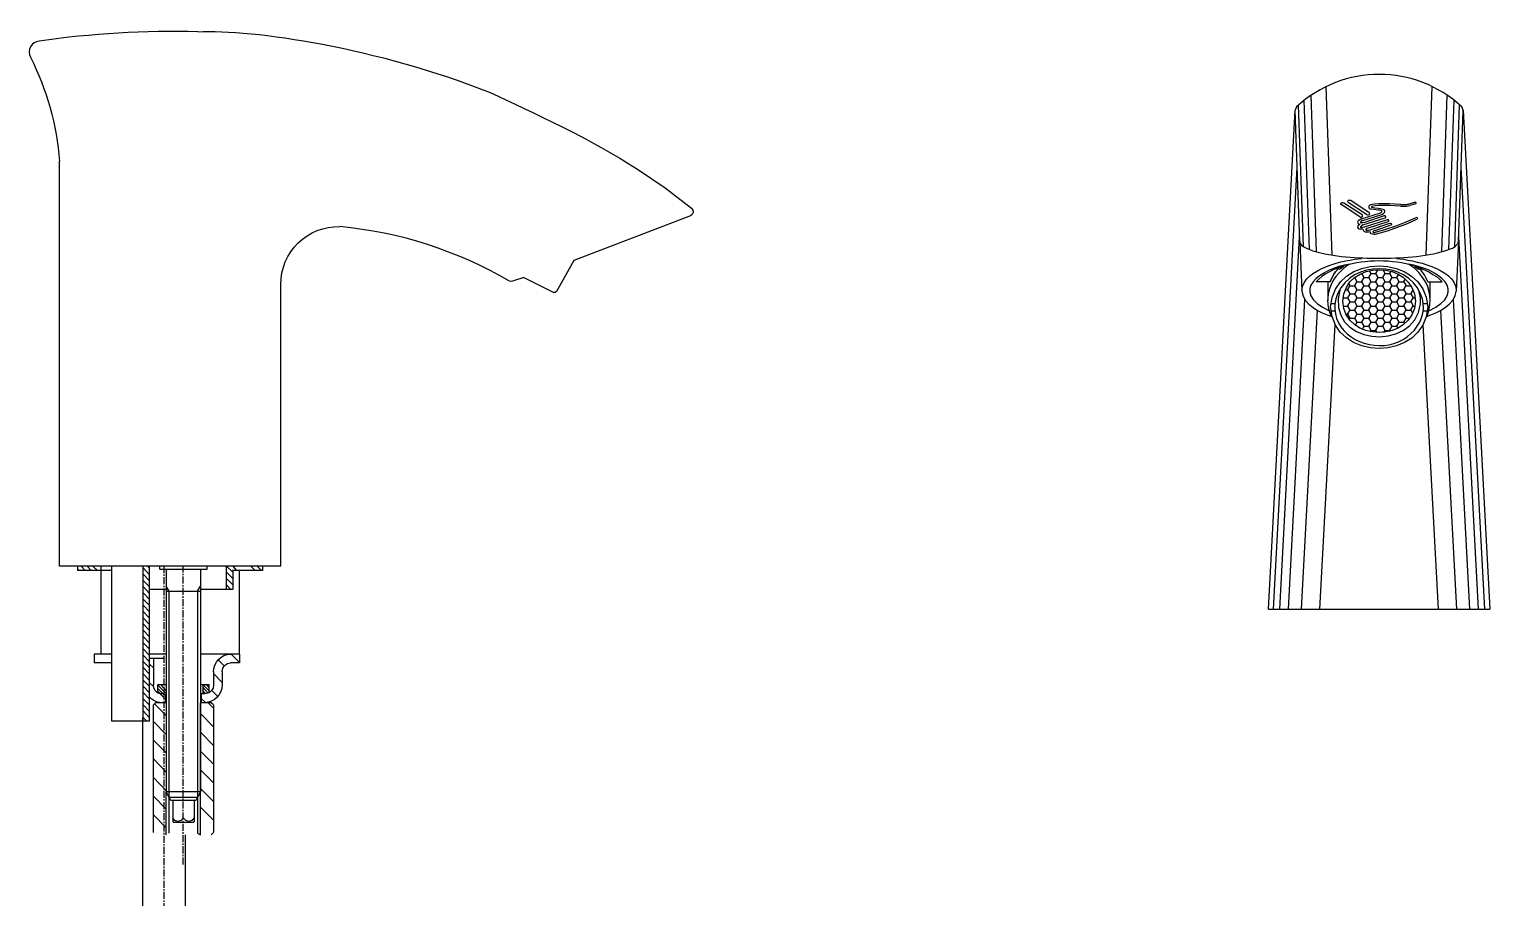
# Model space of a CAD drawing. Header units: millimetres. Extents: x 3162 to 221128, y -144913 to 11496.
# Drawn here: x 181881.4 to 182277.5, y -21567.8 to -21332.2 of the extents above; entities that cross this region are included whole.
import ezdxf

# ---------------------------------------------------------------- set-up
doc = ezdxf.new("R2010")
doc.units = ezdxf.units.MM
doc.header["$LTSCALE"] = 10
doc.linetypes.add('CENTER', pattern=[50.8, 31.75, -6.35, 6.35, -6.35])
doc.layers.add('3', color=94, linetype='Continuous')

# ---------------------------------------------------------------- blocks, each defined once
blk = doc.blocks.new('longtou01')
h = blk.add_hatch()
h.set_pattern_fill('HONEY', color=8, scale=0.8, style=0)
h.set_pattern_definition([(0, (-9.8038, 75.0199), (1.905, 1.09985), [1.27, -2.54]), (120, (-9.8038, 75.0199), (-1.905, 1.099852), [1.27, -2.54]), (60, (-9.8038, 75.0199), (2e-07, 2.199704), [-2.54, 1.27])])
edge = h.paths.add_edge_path()
edge.add_arc((0.6, 84.35), 9.37, 265.0064, 346.2072)
edge.add_arc((1.46, 83.39), 8.33, 351.242, 431.5051)
edge.add_arc((0.01, 80.89), 11.17, 68.4999, 132.1073)
edge.add_arc((-1.81, 83.5), 8.02, 134.9615, 215.5448)
edge.add_arc((-0.41, 85.15), 10.13, 218.5418, 271.0876)
at = {"color": 8}
for p, q in [((-16.98, 96.87), (-18.45, 139.34)), ((-12.74, 96), (-14.33, 141.72)), ((12.74, 96), (14.33, 141.72)), ((16.98, 96.87), (18.45, 139.34)), ((-21.55, 99.68), (-22.78, 135.23)), ((-20.49, 98.21), (-21.83, 136.72)), ((-18.9, 97.54), (-20.3, 137.99)), ((18.9, 97.54), (20.3, 137.99)), ((20.49, 98.21), (21.83, 136.72)), ((-28.64, 0), (-22.25, 119.81)), ((28.64, 0), (22.25, 119.81)), ((-5.27, 106.4), (-10.34, 109.72)), ((-3.42, 106.98), (-8.39, 110.3)), ((-4.78, 105.82), (0.39, 107.47)), ((-4.39, 105.33), (0.68, 106.98)), ((5.75, 109.23), (7.41, 109.23)), ((5.85, 109.72), (7.31, 109.72)), ((9.56, 110.3), (7.99, 109.82)), ((9.85, 109.91), (8.29, 109.43)), ((-4.39, 102.98), (-4.98, 102.98)), ((0, 103.87), (0, 103.77)), ((-26.98, 0), (-21.59, 100.91)), ((-21.55, 99.58), (-20.97, 86.21)), ((21.55, 99.58), (20.87, 86.21)), ((26.98, 0), (21.59, 100.91)), ((-11.12, 92.26), (-10.54, 92.26)), ((-11.12, 92.26), (-10.54, 92.26)), ((11.12, 92.26), (10.44, 92.26)), ((10.44, 92.26), (11.12, 92.26)), ((-13.27, 88.75), (-17.07, 88.75)), ((13.17, 88.75), (17.06, 88.75)), ((13.17, 88.75), (13.84, 88.75)), ((13.84, 83.87), (13.84, 88.75)), ((-24.59, 0), (-20.12, 83.93)), ((24.59, 0), (20.12, 83.93)), ((-21.05, 0), (-16.73, 81.01)), ((-13.17, 82.89), (-12, 82.89)), ((-13.17, 80.85), (-12, 80.85)), ((11.9, 82.89), (13.07, 82.89)), ((11.9, 80.85), (13.07, 80.85)), ((21.05, 0), (16.73, 81.01)), ((-16.08, 0), (-11.96, 77.19)), ((16.08, 0), (11.96, 77.19))]:
    blk.add_line(p, q, dxfattribs=at)
for p, q in [((-30, 0), (-22.78, 135.32)), ((-22.39, 136.2), (-22.78, 135.32)), ((22.77, 135.32), (22.38, 136.2)), ((22.77, 135.32), (30, 0)), ((-30, 0), (30, 0))]:
    blk.add_line(p, q)
for points in [[(-4.58, 106.89), (-9.56, 110.11), (-9.76, 110.21), (-10.14, 110.21), (-10.34, 110.11), (-10.44, 110.01), (-10.44, 109.82), (-10.34, 109.72)], [(-2.74, 107.47), (-7.71, 110.79), (-8.39, 110.79), (-8.49, 110.6), (-8.58, 110.49), (-8.49, 110.4), (-8.39, 110.3)], [(-0.2, 109.91), (-1.27, 109.82), (-2.34, 109.63), (-2.53, 109.52), (-2.82, 109.23), (-2.82, 108.84), (-2.53, 108.54), (-2.24, 108.45)], [(-0.39, 108.16), (-1.37, 108.35), (-2.24, 108.45)], [(-0.1, 109.43), (-1.07, 109.33), (-2.05, 109.14), (-2.05, 108.93), (-1.95, 108.93)], [(-0.29, 108.65), (-1.17, 108.74), (-1.95, 108.93)], [(0.39, 107.47), (0.58, 107.57), (0.77, 107.77), (0.77, 107.86), (0.68, 107.96), (0.2, 108.16), (-0.39, 108.16)], [(1.07, 108.35), (0.39, 108.54), (-0.29, 108.65)], [(5.85, 109.72), (2.82, 109.91), (-0.2, 109.91)], [(5.75, 109.23), (2.82, 109.43), (-0.1, 109.43)], [(0.68, 106.98), (1.17, 107.28), (1.46, 107.57)], [(1.46, 107.57), (1.56, 107.77), (1.56, 107.96), (1.36, 108.26), (1.07, 108.35)], [(7.31, 109.72), (7.6, 109.72), (7.7, 109.82), (7.99, 109.82)], [(7.41, 109.23), (7.9, 109.33), (8.29, 109.43)], [(9.85, 109.91), (10.04, 110.01), (10.04, 110.21), (9.75, 110.4), (9.56, 110.3)], [(-4.78, 105.82), (-5.27, 105.52), (-5.66, 105.24), (-5.85, 104.93), (-5.76, 104.75), (-5.66, 104.45), (-5.27, 104.26)], [(-5.27, 104.26), (-5.46, 104.26), (-5.46, 104.16), (-5.56, 104.16), (-5.56, 104.06), (-5.66, 104.06), (-5.66, 103.96), (-5.76, 103.96)], [(-5.27, 106.4), (-5.17, 106.31), (-4.78, 106.31), (-4.58, 106.4), (-4.39, 106.6), (-4.49, 106.79), (-4.58, 106.89)], [(-4.39, 105.33), (-4.78, 105.24), (-5.07, 104.93)], [(-5.07, 104.93), (-5.07, 104.75), (-4.87, 104.75)], [(-4.39, 104.16), (-4.78, 103.96), (-5.07, 103.67)], [(-5.07, 103.67), (-5.07, 103.47), (-4.87, 103.47)], [(-4, 104.84), (-4.39, 104.75), (-4.87, 104.75)], [(-4.1, 103.58), (-4.49, 103.47), (-4.87, 103.47)], [(-4.39, 104.16), (1.66, 106.11), (1.85, 106.21), (1.85, 106.4), (1.66, 106.6), (1.36, 106.6), (-4, 104.84)], [(-4.39, 102.98), (-4.29, 102.7), (-4.19, 102.5), (-3.8, 102.31), (-3.42, 102.21)], [(-2.93, 103.38), (2.44, 105.14), (2.63, 105.24), (2.63, 105.42), (2.44, 105.63), (2.14, 105.52), (-4.1, 103.58)], [(-2.93, 103.38), (-3.32, 103.19), (-3.61, 102.98), (-3.61, 102.79), (-3.51, 102.79), (-3.51, 102.7), (-3.42, 102.7)], [(-1.07, 102.7), (3.22, 104.16), (3.41, 104.26), (3.41, 104.35), (3.31, 104.45), (3.12, 104.55), (2.82, 104.55), (-2.53, 102.79)], [(-0.98, 102.21), (1.85, 102.98), (4.58, 103.96), (7.31, 105.03), (9.85, 106.11)], [(-0.68, 101.72), (2.24, 102.6), (7.7, 104.55), (10.24, 105.72)], [(10.24, 105.72), (10.33, 105.82), (10.44, 105.91), (10.44, 106.01), (10.33, 106.11), (10.04, 106.21), (9.85, 106.11)], [(-2.53, 102.79), (-2.93, 102.7), (-3.42, 102.7)], [(-2.44, 102.31), (-2.93, 102.21), (-3.42, 102.21)], [(-2.44, 102.31), (-2.44, 102.01), (-2.15, 101.82), (-1.85, 101.72), (-1.47, 101.63)], [(-1.66, 102.4), (-1.76, 102.31), (-1.56, 102.12), (-1.17, 102.12), (-1.07, 102.21), (-0.98, 102.21)], [(-1.07, 102.7), (-1.47, 102.6), (-1.66, 102.4)], [(-1.47, 101.63), (-1.07, 101.63), (-0.68, 101.72)], [(-13.27, 88.75), (-13.27, 88.84), (-13.17, 88.84), (-13.17, 89.05), (-13.08, 89.05), (-13.08, 89.23), (-12.98, 89.34), (-12.98, 89.43), (-12.87, 89.53), (-12.87, 89.72), (-12.78, 89.72), (-12.78, 89.91), (-12.68, 89.91), (-12.68, 90.12), (-12.58, 90.12), (-12.58, 90.31), (-12.49, 90.31), (-12.49, 90.4), (-12.39, 90.5), (-12.39, 90.61), (-12.29, 90.7), (-12.29, 90.79), (-12.2, 90.79), (-12.2, 90.89), (-12.1, 90.99), (-12, 91.09), (-12, 91.19), (-11.9, 91.29), (-11.8, 91.38), (-11.8, 91.47), (-11.61, 91.68), (-11.61, 91.77), (-11.51, 91.77), (-11.41, 91.87), (-11.41, 91.96), (-11.31, 91.96), (-11.31, 92.07), (-11.22, 92.16), (-11.22, 92.26), (-11.12, 92.26), (-11.8, 92.26)], [(-13.27, 88.75), (-12.87, 89.72), (-12.39, 90.61), (-11.8, 91.47), (-11.12, 92.26)], [(-9.66, 93.04), (-9.76, 93.04), (-9.76, 92.94), (-9.85, 92.94), (-9.85, 92.84), (-9.95, 92.84), (-9.95, 92.75), (-10.05, 92.75), (-10.05, 92.65), (-10.14, 92.65), (-10.14, 92.56), (-10.24, 92.56), (-10.24, 92.45), (-10.34, 92.45), (-10.44, 92.36), (-10.44, 92.26), (-10.54, 92.26)], [(-9.66, 93.04), (-9.76, 92.94), (-9.85, 92.94), (-9.85, 92.84), (-9.95, 92.75), (-10.05, 92.75), (-10.54, 92.26)], [(13.84, 83.68), (13.75, 85.05), (13.46, 86.41), (13.07, 87.77), (12.38, 89.05), (11.61, 90.21), (10.73, 91.29), (9.65, 92.36), (8.38, 93.23), (8.29, 93.23), (8.29, 93.33), (8.19, 93.33), (8.19, 93.43), (8.09, 93.43), (7.99, 93.53)], [(9.65, 93.04), (9.65, 92.94), (9.75, 92.94), (9.85, 92.84), (9.95, 92.84), (9.95, 92.75), (10.04, 92.75), (10.04, 92.65), (10.14, 92.65), (10.14, 92.56), (10.24, 92.56), (10.24, 92.45), (10.33, 92.45), (10.33, 92.36), (10.44, 92.36), (10.44, 92.26)], [(10.44, 92.26), (10.44, 92.36), (10.33, 92.45), (10.24, 92.45), (10.24, 92.56), (10.14, 92.65), (10.04, 92.65), (9.65, 93.04)], [(13.17, 88.75), (12.78, 89.72), (12.29, 90.61), (11.7, 91.47), (11.12, 92.26), (11.7, 92.26)], [(13.17, 88.75), (12.78, 89.72), (12.29, 90.61), (11.7, 91.47), (11.12, 92.26)], [(-13.27, 88.75), (-13.95, 88.75), (-13.95, 83.87)], [(-12.78, 79.1), (-13.27, 80.26), (-13.66, 81.43), (-13.85, 82.61), (-13.95, 83.87)], [(11.22, 82.8), (11.22, 84.36), (10.82, 86.12), (10.53, 86.89)], [(12.78, 79.1), (13.27, 80.26), (13.55, 81.43), (13.75, 82.61), (13.84, 83.87)]]:
    blk.add_lwpolyline(points, dxfattribs=at)
blk.add_open_spline([(22.38, 136.2), (9.86, 147.96), (-9.8, 147.91), (-22.39, 136.2)], degree=3)
for points, knots in [([(-21.55, 99.68), (-21.38, 97.99), (-19.06, 97.76), (-17.95, 97.14), (-12.47, 95.57), (-5.67, 95.06), (0, 95.19), (5.47, 95.06), (12.57, 95.57), (17.85, 97.14), (17.85, 97.14), (19.89, 97.91), (19.89, 97.91), (19.89, 97.91), (20.57, 98.31), (20.57, 98.31), (20.57, 98.31), (21.45, 99.19), (21.45, 99.19), (21.45, 99.19), (21.55, 99.68), (21.55, 99.68), (21.55, 99.68), (22.77, 135.23), (22.77, 135.23)], [0, 0, 0, 0, 1, 1, 1, 2, 2, 2, 3, 3, 3, 4, 4, 4, 5, 5, 5, 6, 6, 6, 7, 7, 7, 8, 8, 8, 8]), ([(-3.42, 106.98), (-2.98, 106.78), (-2.81, 106.85), (-2.53, 107.18), (-2.53, 107.18), (-2.63, 107.37), (-2.63, 107.37), (-2.63, 107.37), (-2.74, 107.47), (-2.74, 107.47)], [0, 0, 0, 0, 1, 1, 1, 2, 2, 2, 3, 3, 3, 3]), ([(13.17, 81.92), (12.24, 96.81), (-12.34, 96.77), (-13.17, 81.92), (-12.48, 66.99), (12.38, 66.93), (13.17, 81.92)], [0, 0, 0, 0, 1, 1, 1, 2, 2, 2, 2]), ([(-8.1, 93.53), (-8.1, 93.53), (-8.1, 93.43), (-8.1, 93.43), (-8.1, 93.43), (-8.2, 93.43), (-8.2, 93.43), (-8.2, 93.43), (-8.29, 93.33), (-8.29, 93.33), (-8.29, 93.33), (-8.39, 93.33), (-8.39, 93.33), (-8.39, 93.33), (-8.39, 93.23), (-8.39, 93.23), (-8.39, 93.23), (-8.49, 93.23), (-8.49, 93.23), (-8.49, 93.23), (-9.66, 92.36), (-9.66, 92.36), (-9.66, 92.36), (-10.73, 91.29), (-10.73, 91.29), (-10.73, 91.29), (-11.71, 90.21), (-11.71, 90.21), (-12.99, 88.6), (-14.01, 85.75), (-13.95, 83.68)], [0, 0, 0, 0, 1, 1, 1, 2, 2, 2, 3, 3, 3, 4, 4, 4, 5, 5, 5, 6, 6, 6, 7, 7, 7, 8, 8, 8, 9, 9, 9, 10, 10, 10, 10]), ([(9.85, 83.48), (9.3, 94.86), (-9.39, 94.92), (-9.85, 83.48), (-9.46, 72.17), (9.38, 72.22), (9.85, 83.48)], [0, 0, 0, 0, 1, 1, 1, 2, 2, 2, 2]), ([(-11.31, 85.53), (-14.37, 77.79), (-7.38, 71.34), (0, 71.49), (7.24, 71.1), (14.47, 78.25), (11.22, 85.53)], [0, 0, 0, 0, 1, 1, 1, 2, 2, 2, 2])]:
    blk.add_open_spline(points, degree=3, knots=knots, dxfattribs=at)
for points in [[(-5.76, 103.96), (-6.1, 103.31), (-5.59, 103.09), (-4.98, 102.98)], [(-20.97, 86.6), (-20.36, 92.44), (-9.15, 94.69), (-4.78, 95.09)], [(4.77, 95.09), (9.04, 94.67), (20.47, 92.44), (20.87, 86.6)], [(-7.9, 93.53), (-15.86, 92.31), (-24.84, 86.21), (-13.46, 80.85)], [(-9.66, 93.04), (-12.11, 92.28), (-15.41, 90.78), (-17.07, 88.75)], [(11.22, 85.53), (7.28, 94.57), (-7.29, 94.54), (-11.31, 85.53)], [(9.65, 93.04), (3.39, 94.83), (-3.39, 94.86), (-9.66, 93.04)], [(13.46, 80.85), (24.67, 86.18), (15.87, 92.28), (7.9, 93.53)], [(9.65, 93.04), (12.16, 92.22), (15.29, 90.74), (17.06, 88.75)], [(-20.97, 86.21), (-20.48, 82.39), (-16.08, 80.45), (-12.87, 79.38)], [(-10.54, 86.89), (-15.32, 71.71), (9.7, 69.07), (11.22, 82.8)], [(12.87, 79.38), (15.84, 80.25), (20.65, 82.6), (20.87, 86.21)]]:
    blk.add_open_spline(points, degree=3, dxfattribs=at)

msp = doc.modelspace()

# ---------------------------------------------------------------- linework, layer by layer
at = {"color": 8}
for p, q in [((181895.02, -21478.95), (181894.54, -21478.57)), ((181903.86, -21478.95), (181894.54, -21478.95)), ((181898.44, -21477.78), (181895.49, -21477.78)), ((181896.63, -21478.95), (181895.49, -21477.78)), ((181898.25, -21478.95), (181897.11, -21477.78)), ((181899.96, -21478.95), (181898.72, -21477.78)), ((181902.91, -21477.78), (181899.87, -21477.78)), ((181900.92, -21501.72), (181900.92, -21477.78)), ((181903.86, -21519.83), (181903.86, -21477.78)), ((181907.29, -21477.78), (181904.34, -21477.78)), ((181908.36, -21477.78), (181905.41, -21477.78)), ((181912.83, -21477.78), (181909.88, -21477.78)), ((181912.35, -21519.83), (181912.35, -21477.78)), ((181914.06, -21480.12), (181912.35, -21478.27)), ((181914.06, -21478.37), (181913.49, -21477.78)), ((181914.06, -21519.83), (181914.06, -21477.78)), ((181917.3, -21477.78), (181914.25, -21477.78)), ((181916.82, -21478.66), (181916.82, -21477.78)), ((181916.82, -21478.66), (181929.66, -21478.66)), ((181918.54, -21478.66), (181918.54, -21538.99)), ((181921.67, -21477.78), (181918.72, -21477.78)), ((181926.14, -21477.78), (181923.19, -21477.78)), ((181930.61, -21477.78), (181927.66, -21477.78)), ((181927.85, -21478.66), (181927.85, -21538.99)), ((181929.66, -21478.66), (181929.66, -21477.78)), ((181935.07, -21477.78), (181932.04, -21477.78)), ((181936.7, -21479.54), (181934.89, -21477.78)), ((181934.89, -21484.02), (181934.89, -21477.78)), ((181936.7, -21481.28), (181934.89, -21479.43)), ((181939.46, -21477.78), (181936.51, -21477.78)), ((181936.7, -21478.95), (181936.6, -21478.95)), ((181937.74, -21478.95), (181936.7, -21477.78)), ((181936.7, -21484.02), (181936.7, -21478.95)), ((181944.78, -21478.95), (181936.7, -21478.95)), ((181938.41, -21501.72), (181938.41, -21478.95)), ((181944.78, -21477.78), (181940.12, -21477.78)), ((181943.93, -21477.78), (181940.98, -21477.78)), ((181942.69, -21478.95), (181941.55, -21477.78)), ((181944.4, -21478.95), (181943.26, -21477.78)), ((181944.78, -21478.95), (181944.78, -21477.78)), ((181914.06, -21481.77), (181912.35, -21480.02)), ((181914.06, -21483.42), (181912.35, -21481.68)), ((181914.06, -21485.18), (181912.35, -21483.33)), ((181927.09, -21484.6), (181927.85, -21483.23)), ((181936.7, -21482.94), (181934.89, -21481.19)), ((181936.03, -21484.02), (181934.89, -21482.84)), ((181914.06, -21486.83), (181912.35, -21485.08)), ((181914.06, -21488.49), (181912.35, -21486.73)), ((181914.06, -21484.02), (181918.54, -21484.02)), ((181918.54, -21484.6), (181927.85, -21484.6)), ((181927.09, -21484.6), (181927.09, -21540.45)), ((181927.85, -21484.02), (181936.7, -21484.02)), ((181914.06, -21490.24), (181912.35, -21488.39)), ((181914.06, -21491.89), (181912.35, -21490.14)), ((181914.06, -21493.64), (181912.35, -21491.79)), ((181914.06, -21495.3), (181912.35, -21493.46)), ((181914.06, -21496.96), (181912.35, -21495.2)), ((181914.06, -21498.7), (181912.35, -21496.86)), ((181914.06, -21500.36), (181912.35, -21498.61)), ((181903.86, -21501.72), (181899.01, -21501.72)), ((181899.01, -21501.72), (181899.01, -21504.06)), ((181914.06, -21502.02), (181912.35, -21500.26)), ((181914.06, -21503.76), (181912.35, -21501.92)), ((181918.54, -21501.72), (181914.06, -21501.72)), ((181917.96, -21502.89), (181914.06, -21502.89)), ((181915.11, -21502.89), (181915.11, -21510)), ((181938.41, -21501.72), (181927.85, -21501.72)), ((181934.32, -21504.84), (181932.7, -21503.18)), ((181938.41, -21503.96), (181936.22, -21501.72)), ((181938.41, -21501.72), (181938.41, -21504.06)), ((181903.86, -21504.06), (181899.01, -21504.06)), ((181914.06, -21505.42), (181912.35, -21503.67)), ((181914.06, -21507.07), (181912.35, -21505.33)), ((181914.06, -21508.83), (181912.35, -21506.98)), ((181915.11, -21505.42), (181914.06, -21504.35)), ((181931.37, -21506.49), (181931.37, -21510)), ((181933.75, -21509.32), (181931.37, -21506.88)), ((181933.75, -21506.49), (181933.75, -21510)), ((181938.41, -21504.06), (181936.03, -21504.06)), ((181914.06, -21510.48), (181912.35, -21508.73)), ((181914.06, -21512.13), (181912.35, -21510.39)), ((181915.11, -21510.48), (181914.06, -21509.41)), ((181918.54, -21512.33), (181916.25, -21510)), ((181918.54, -21510), (181916.25, -21510)), ((181917.91, -21512.58), (181916.25, -21510.87)), ((181918.54, -21511.62), (181917.11, -21510)), ((181928.52, -21510), (181928.52, -21512.43)), ((181929.95, -21512.23), (181928.52, -21510.67)), ((181930.23, -21511.64), (181928.62, -21510)), ((181930.23, -21510.78), (181929.47, -21510)), ((181914.06, -21513.89), (181912.35, -21512.04)), ((181914.06, -21515.54), (181912.35, -21513.79)), ((181915.68, -21514.86), (181915.11, -21515.44)), ((181918.54, -21518.36), (181915.39, -21515.15)), ((181918.54, -21514.86), (181915.68, -21514.86)), ((181916.91, -21512.33), (181916.25, -21511.64)), ((181918.54, -21512.73), (181916.25, -21512.13)), ((181918.43, -21513.89), (181916.91, -21512.43)), ((181918.54, -21514.86), (181917.39, -21514.86)), ((181918.43, -21512.7), (181918.43, -21514.86)), ((181929.09, -21512.43), (181927.85, -21512.43)), ((181927.85, -21550.67), (181927.85, -21514.86)), ((181930.8, -21514.86), (181927.85, -21514.86)), ((181929.09, -21514.86), (181927.85, -21514.86)), ((181928.05, -21512.43), (181928.05, -21514.86)), ((181929.19, -21514.77), (181928.05, -21513.69)), ((181928.52, -21512.43), (181928.43, -21512.43)), ((181929.28, -21512.43), (181928.52, -21511.55)), ((181930.23, -21512.13), (181929.09, -21512.43)), ((181931.37, -21516.32), (181929.95, -21514.86)), ((181931.37, -21515.44), (181930.8, -21514.86)), ((181932.61, -21513.2), (181930.9, -21511.46)), ((181912.15, -21519.03), (181912.15, -21639.25)), ((181914.06, -21517.2), (181912.35, -21515.44)), ((181914.06, -21518.95), (181912.35, -21517.09)), ((181913.3, -21519.83), (181912.35, -21518.85)), ((181915.11, -21550.09), (181915.11, -21515.44)), ((181931.37, -21521.38), (181927.85, -21517.78)), ((181914.06, -21519.83), (181903.86, -21519.83)), ((181918.54, -21523.43), (181915.11, -21519.92)), ((181931.37, -21526.44), (181927.85, -21522.84)), ((181918.54, -21528.48), (181915.11, -21524.98)), ((181918.54, -21533.65), (181915.11, -21530.04)), ((181931.37, -21531.5), (181927.85, -21527.99)), ((181931.37, -21536.57), (181927.85, -21533.06)), ((181918.54, -21538.71), (181915.11, -21535.1)), ((181931.37, -21541.62), (181927.85, -21538.12)), ((181918.54, -21543.76), (181915.11, -21540.16)), ((181918.54, -21550.67), (181918.54, -21538.99)), ((181927.85, -21538.99), (181918.54, -21538.99)), ((181919.87, -21541.33), (181918.54, -21538.99)), ((181919.39, -21550.19), (181919.39, -21540.45)), ((181919.39, -21540.45), (181927.09, -21540.45)), ((181920.34, -21541.33), (181920.34, -21547.08)), ((181926.14, -21541.33), (181926.14, -21547.08)), ((181918.54, -21548.82), (181915.11, -21545.22)), ((181931.37, -21546.68), (181927.85, -21543.18)), ((181920.43, -21547.27), (181920.34, -21547.08)), ((181920.43, -21547.27), (181926.05, -21547.27)), ((181923.68, -21550.67), (181923.68, -21639.64)), ((181926.05, -21547.27), (181926.14, -21547.08))]:
    msp.add_line(p, q, dxfattribs=at)
at = {"color": 8, "linetype": 'CENTER', "ltscale": 0.006}
for p, q in [((181917.91, -21477.78), (181917.91, -21639.55)), ((181923.19, -21558.75), (181923.19, -21477.78))]:
    msp.add_line(p, q, dxfattribs=at)
at = {"color": 8}
for points in [[(181899.2, -21477.78), (181894.54, -21477.78), (181894.54, -21478.95)], [(181919.39, -21540.45), (181919.39, -21484.6), (181918.54, -21483.23)], [(181933.75, -21506.49), (181933.94, -21505.52), (181934.41, -21504.74), (181935.18, -21504.25), (181936.03, -21504.06)], [(181916.25, -21512.13), (181915.58, -21511.55), (181915.2, -21510.87), (181915.11, -21510)], [(181916.25, -21510), (181916.25, -21512.13), (181917.39, -21512.43)], [(181930.23, -21512.13), (181930.23, -21510), (181927.85, -21510)], [(181931.37, -21510), (181931.28, -21510.87), (181930.9, -21511.55), (181930.23, -21512.13)], [(181917.39, -21514.86), (181916.16, -21514.66), (181915.02, -21514.17), (181914.06, -21513.4)], [(181930.23, -21512.13), (181929.09, -21512.43), (181927.85, -21512.43)], [(181931.37, -21515.44), (181931.37, -21550.09), (181930.8, -21550.67)], [(181927.85, -21538.99), (181926.62, -21541.33), (181919.87, -21541.33)], [(181927.09, -21540.45), (181927.09, -21550.19), (181927.85, -21550.67)], [(181923.19, -21546.1), (181922.62, -21546.78), (181921.76, -21547.08), (181920.91, -21546.78), (181920.34, -21546.1)], [(181926.14, -21546.1), (181925.57, -21546.78), (181924.72, -21547.08), (181923.86, -21546.78), (181923.19, -21546.1)]]:
    msp.add_lwpolyline(points, dxfattribs=at)
for points in [[(181931.37, -21506.49), (181931.37, -21504), (181933.52, -21501.56), (181936.03, -21501.72)], [(181933.75, -21510), (181933.7, -21512.62), (181931.66, -21514.75), (181929.09, -21514.86)]]:
    msp.add_open_spline(points, degree=3, dxfattribs=at)
at = {"layer": '3'}
for p, q in [((181889.66, -21477.78), (181889.66, -21367.98)), ((182060.73, -21382.83), (182029.14, -21394.94)), ((182029.14, -21394.94), (182024.39, -21403.31)), ((182015.55, -21399.51), (182012.5, -21400.48)), ((182015.55, -21399.51), (182023.72, -21403.6)), ((181949.66, -21477.78), (181949.66, -21401.26)), ((181949.66, -21477.78), (181889.66, -21477.78))]:
    msp.add_line(p, q, dxfattribs=at)
for points in [[(181927.14, -21332.84, 0.041211), (181884.13, -21335.39, 0.526036), (181881.75, -21339.73, -0.096899), (181889.66, -21367.98, 0.219574)], [(181949.66, -21401.31, -0.422256), (181965.63, -21385.72, 18.437285)], [(182011.64, -21400.48, 0.109231), (181965.63, -21385.72, 0.104305)]]:
    msp.add_lwpolyline(points, format="xyb", dxfattribs=at)
for points in [[(182012.5, -21400.48), (182012.12, -21400.58), (182011.64, -21400.48)], [(182024.39, -21403.31), (182024.1, -21403.6), (182023.72, -21403.6)]]:
    msp.add_lwpolyline(points, dxfattribs=at)
msp.add_open_spline([(181927.14, -21332.84), (181942.23, -21332.17), (181975.91, -21337.14), (182006.41, -21349.35), (182017.55, -21354.61), (182034.16, -21362.02), (182046.37, -21370.17), (182046.37, -21370.17), (182053.88, -21375.23), (182053.88, -21375.23), (182053.88, -21375.23), (182061.01, -21380.68), (182061.01, -21380.68), (182061.01, -21380.68), (182061.39, -21381.26), (182061.39, -21381.26), (182061.39, -21381.26), (182061.48, -21381.86), (182061.48, -21381.86), (182061.48, -21381.86), (182061.2, -21382.44), (182061.2, -21382.44), (182061.2, -21382.44), (182060.73, -21382.83), (182060.73, -21382.83)], degree=3, knots=[0, 0, 0, 0, 1, 1, 1, 2, 2, 2, 3, 3, 3, 4, 4, 4, 5, 5, 5, 6, 6, 6, 7, 7, 7, 8, 8, 8, 8], dxfattribs=at)

# ---------------------------------------------------------------- block references
msp.add_blockref('longtou01', (182247.51, -21489.43), dxfattribs=at)

doc.saveas('drawing.dxf')
